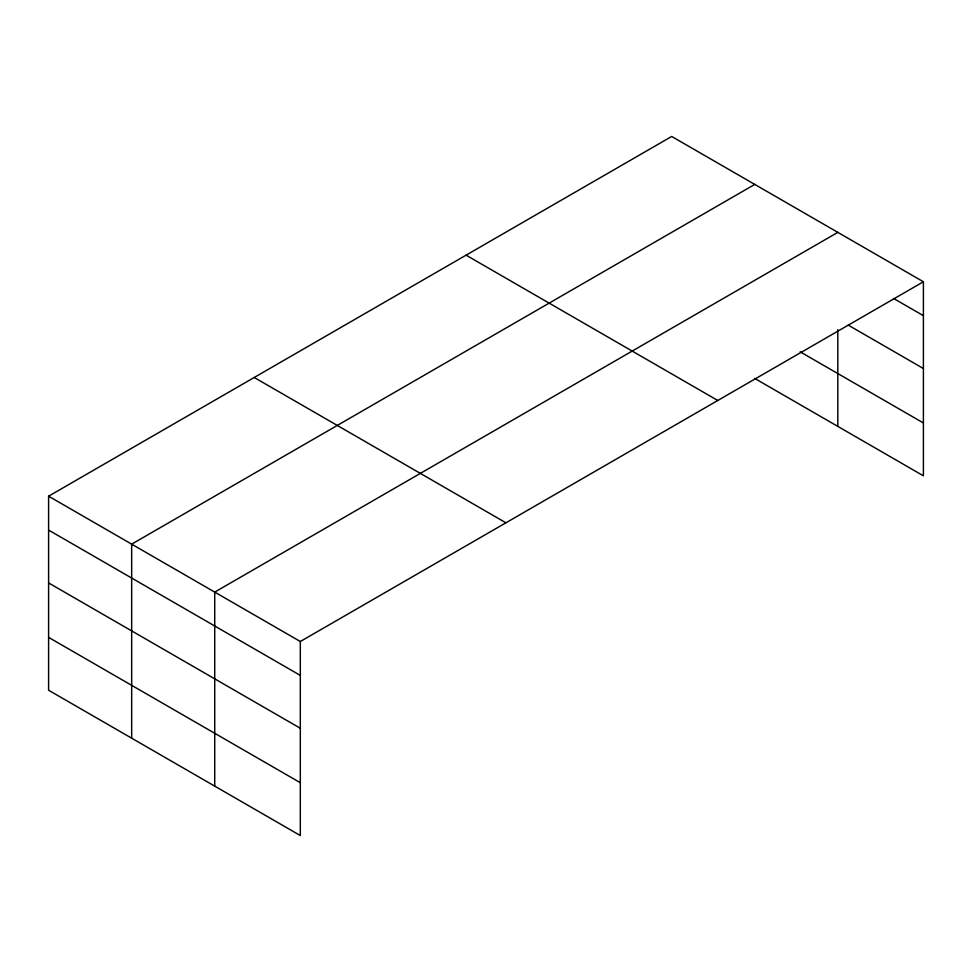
<?xml version="1.0" encoding="UTF-8"?>
<svg xmlns="http://www.w3.org/2000/svg" width="972" height="972" viewBox="0 0 972 972"><rect width="100%" height="100%" fill="white"/><g stroke="black" fill="none" stroke-linecap="round" stroke-linejoin="round"><path stroke-width="1.46" d="M923.4 281.771L671.688 136.457L48.6 496.194L48.6 690.229L300.312 835.543L300.312 641.508L923.4 281.771L923.4 475.806L754.758 378.448M754.758 184.413L131.67 544.15L131.67 738.185M837.815 232.369L214.727 592.106L214.727 786.141M893.572 298.453L923.4 315.669M848.192 325.098L923.4 368.522M800.175 351.828L923.4 422.966M466.074 255.162L717.786 400.488M254.214 377.476L505.926 522.802M48.6 496.194L300.312 641.508M48.6 530.08L300.312 675.406M48.6 582.933L300.312 728.247M48.6 637.377L300.312 782.703M837.815 329.69L837.815 426.404"/></g></svg>
